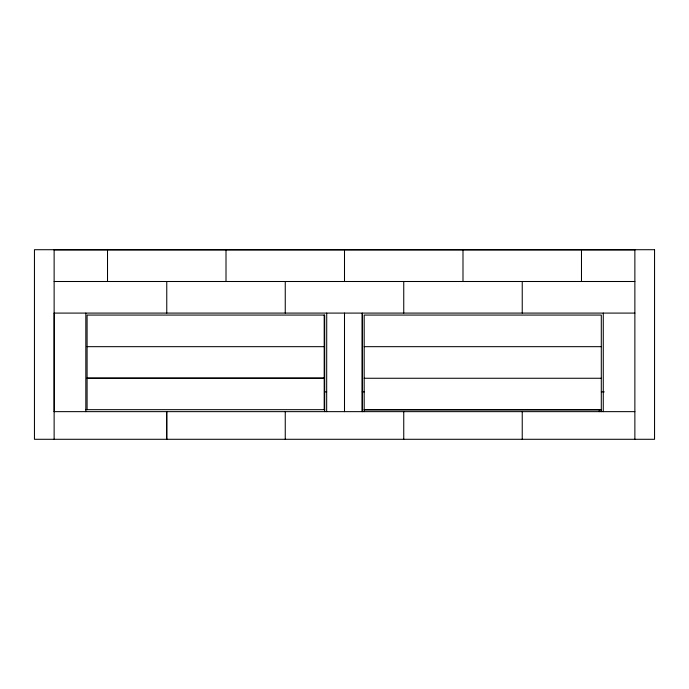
<?xml version="1.0" encoding="UTF-8"?>
<svg xmlns="http://www.w3.org/2000/svg" width="689" height="689" viewBox="0 0 689 689"><rect width="100%" height="100%" fill="white"/><g stroke="black" fill="none" stroke-linecap="round" stroke-linejoin="round"><path stroke-width="1.03" d="M54.13 249.9L634.87 249.9M54.13 281.5L634.87 281.5M54.13 313.09L634.87 313.09M87.09 346.67L324.2 346.67M364.188 346.67L601.299 346.67M87.09 378.072L324.2 378.072M87.09 378.261L324.2 378.261M364.188 378.261L601.299 378.261M324.691 391.895L326.664 391.895M362.216 391.895L364.188 391.895M601.299 391.895L604.262 391.895M85.824 409.671L324.691 409.671M364.188 409.671L601.299 409.671M364.188 409.86L601.299 409.86M54.13 411.643L634.87 411.643M634.87 249.711L634.87 439.289M603.271 313.09L603.271 411.643M601.299 411.643L601.299 315.071L364.188 315.071L364.188 411.643M599.318 409.49L599.318 411.643M581.482 249.9L581.482 281.5M522.236 281.5L522.236 313.09M522.236 411.643L522.236 439.289M462.991 249.9L462.991 281.5M403.745 281.5L403.745 313.09M403.745 411.643L403.745 439.289M344.5 249.9L344.5 281.5M344.5 313.09L344.5 411.643M326.724 313.09L326.664 411.643M324.691 411.643L324.691 315.071L87.09 315.071L87.09 409.671M324.2 315.071L324.2 409.671M285.255 281.5L285.255 313.09M285.255 411.643L285.255 439.289M226.009 249.9L226.009 281.5M166.764 281.5L166.764 313.09M166.764 411.643L166.764 439.289M166.695 411.643L166.695 439.289M107.518 249.9L107.518 281.5M85.824 313.09L85.824 411.643M54.224 313.09L54.224 411.643M54.13 249.711L54.13 439.289M654.55 249.711L34.45 249.711L34.45 439.289L654.55 439.289L654.55 249.711M362.276 411.643L362.276 313.09L362.216 411.643"/></g></svg>
